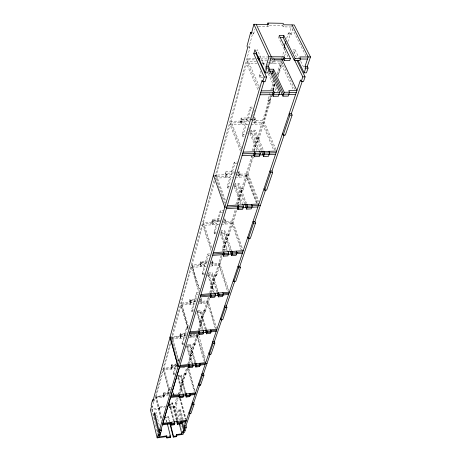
<?xml version="1.0" encoding="UTF-8"?>
<svg xmlns="http://www.w3.org/2000/svg" width="461" height="461" viewBox="0 0 461 461"><rect width="100%" height="100%" fill="white"/><g stroke="black" fill="none" stroke-linecap="round" stroke-linejoin="round"><path stroke-width="0.35" stroke-dasharray="2.31 1.73" d="M153.496 401.738L151.957 409.881L157.8 434.204M214.878 177.214L249.92 47.616L249.263 46.135L252.933 32.495L253.608 33.976L251.314 33.947M154.343 401.07L170.403 341.676M171.146 338.927L214.129 179.992M253.608 33.976L254.916 29.147M170.685 343.341L155.83 398.068L163.793 397.111L164.249 395.498L163.592 392.899L169.193 392.236M171.705 339.596L214.647 181.461M224.478 203.174L215.558 178.107L247.666 59.849L255.457 59.878M155.847 413.384L156.135 412.347L159.633 426.759M256.846 51.015L257.226 49.655L265.703 68.372M150.511 410.06L159.754 408.913L159.656 406.861L165.13 406.181M164.249 395.498L163.793 397.111L163.136 394.512L163.592 392.899M171.555 364.668L172.264 367.331L171.763 369.094L171.06 366.437L171.555 364.668L176.327 364.155M180.303 333.666L181.064 336.392L180.51 338.334L179.755 335.614L180.303 333.666L187.431 332.975M189.955 299.46L190.779 302.243L190.163 304.393L189.344 301.615L189.955 299.46L196.951 298.866M200.656 261.531L201.549 264.36L200.869 266.752L199.976 263.923L200.656 261.531L208.263 260.984M212.59 219.223L213.57 222.104L212.809 224.778L211.835 221.897L212.59 219.223L220.156 218.796M225.982 171.74L225.135 174.754L226.207 177.675L227.06 174.667L225.982 171.74L234.234 171.423M241.12 118.074L242.313 121.03L241.345 124.447L240.158 121.491L241.12 118.074L252.19 117.872M159.754 408.913L159.656 406.861M163.793 397.111L163.465 395.809L163.92 394.201L167.36 393.792L169.037 387.989L170.818 387.782M225.671 176.211L226.518 173.203M258.408 26.473L268.037 26.629L268.636 24.525M175.981 374.62L173.549 374.891L173.203 373.571L174.99 367.377L171.411 367.769L171.907 365.999L175.503 365.608L176.235 363.066M184.826 344.511L182.285 344.77L181.911 343.416L183.876 336.605L180.13 336.974L180.683 335.026L184.44 334.657L186.463 327.662L188.405 327.471M193.24 311.452L191.914 311.573L191.505 310.19L193.678 302.664L189.759 302.998L190.364 300.849L194.3 300.514L196.536 292.77L198.576 292.597M205.364 274.595L202.575 274.808L202.131 273.402L204.546 265.035L200.426 265.334L201.105 262.943L205.237 262.649L207.727 254.028L210.579 253.832M216.278 233.756L214.446 233.871L213.962 232.436L216.658 223.089L212.325 223.337L213.08 220.663L217.431 220.416L220.22 210.769L223.977 210.573M229.036 187.944L227.746 188.002L227.215 186.544L230.246 176.027L215.967 176.603M234.251 162.151L231.117 173.025L231.658 174.483L234.81 163.62L234.251 162.151L238.228 162.013M244.111 136.22L242.745 136.254L242.158 134.779L245.598 122.868L240.751 122.966L241.72 119.549L246.583 119.457L247.188 120.932L250.767 108.594L250.15 107.113L252.951 107.073M246.583 119.457L250.15 107.113M262.908 77.408L259.802 77.419L259.151 75.938L260.523 71.178M262.689 63.693L263.081 62.333L261.79 62.327M173.549 374.891L175.347 368.702L174.99 367.377M176.407 365.031L175.854 366.939L175.503 365.608M182.285 344.77L184.262 337.959L183.876 336.605M186.463 327.662L186.855 329.027L184.826 336.017L184.44 334.657M191.914 311.573L194.093 304.047L193.678 302.664M196.536 292.77L196.962 294.164L194.715 301.903L194.3 300.514M202.575 274.808L204.995 266.452L204.546 265.035M207.727 254.028L208.188 255.452L205.687 264.061L205.237 262.649M214.446 233.871L217.154 224.53L216.658 223.089M220.22 210.769L220.721 212.216L217.926 221.856L217.431 220.416M227.746 188.002L230.794 177.491L230.246 176.027M242.745 136.254L246.197 124.343L245.598 122.868M259.802 77.419L260.989 73.339M263.358 65.174L263.75 63.808L263.081 62.333M265.288 69.813L265.686 68.459M235.588 174.327L236.188 172.293M247.62 133.506L249.372 127.559M251.545 120.194L254.633 109.701M267.553 65.86L268.158 63.82L281.164 63.843L293.455 89.889M166.45 421.89L165.441 417.822L165.666 417.055L166.853 421.809M173.497 421.314L169.302 404.833L169.775 403.237L172.737 402.874L177.168 420.04M191.407 363.326L186.659 346.482L186.947 345.52L191.891 363.049M202.373 329.632L197.008 311.688L197.325 310.622L200.714 310.316L206.372 329.016M213.253 292.401L207.825 275.332L208.528 272.958L212.089 272.687L218.479 292.481M226.893 250.484L220.64 232.246L221.038 230.915L224.784 230.69L231.814 250.934M240.619 204.004L234.194 186.676L235.087 183.674L239.046 183.507L246.572 203.48M256.91 150.666L249.977 133.627L250.986 130.221L255.181 130.123L263.583 150.419M278.882 36.436L278.571 37.485L288.171 57.354M254.956 117.82L253.948 121.22L255.169 124.153L256.189 120.759L254.956 117.82L252.882 117.86M274.445 59.942L273.275 63.831L271.909 60.887L272.491 58.945L273.857 61.889L281.757 61.912L295.046 89.964M272.682 58.299L273.068 56.997M305.862 55.839L291.34 27.003L283.204 26.871L282.478 25.407L282.945 23.839M169.337 407.726L169.239 405.674L169.337 407.726L175.923 406.907L177.024 403.346L176.69 402.073L178.102 397.497M173.728 393.031L173.244 394.639L172.91 393.348L173.152 392.547L173.659 394.483M191.188 333.303L191.776 335.337L191.194 337.273L190.802 335.919L191.09 334.951L198.437 334.231M273.367 59.763L272.595 62.356L269.397 62.344M283.204 26.871L283.515 25.828M173.584 395.936L174.068 394.328L173.388 391.741M169.354 421.515L168.334 417.453L168.565 416.686L166.242 416.986M176.309 420.242L172.253 404.47L172.737 402.874M185.051 392.979L180.654 376.683L181.185 374.931L178.09 375.277L182.838 392.985M194.669 362.974L189.886 346.148L190.468 344.223L187.235 344.551L192.381 362.772M205.26 329.661L200.068 312.449L200.714 310.316M216.849 292.101L211.374 275.061L212.089 272.687M230.039 250.87L223.983 233.347L224.784 230.69M244.624 203.797L238.141 186.503L239.046 183.507M261.151 150.534L254.155 133.523L255.181 130.123M177.877 420.144L174.5 407.08L175.589 403.525L175.261 402.246L176.661 397.67M185.564 373.324L182.677 382.67L183.029 383.973L181.548 384.14L181.202 382.843L184.066 373.491L185.564 373.324L185.921 374.632L184.423 374.799L184.066 373.491M194.767 343.48L191.603 353.737L191.983 355.068L190.439 355.229L190.065 353.898L193.205 343.635L194.767 343.48L195.159 344.816L193.591 344.972L193.205 343.635M204.903 310.628L201.417 321.939L201.82 323.294L200.207 323.449L199.803 322.089L203.266 310.772L204.903 310.628L205.324 311.993L203.687 312.137L203.266 310.772M216.117 274.289L212.25 286.823L212.688 288.206L211 288.344L210.562 286.961L214.4 274.422L216.117 274.289L216.572 275.684L214.855 275.816L214.4 274.422M228.581 233.883L224.276 247.845L224.755 249.257L222.98 249.372L222.502 247.96L226.777 233.992L228.581 233.883L229.077 235.3L227.273 235.41L226.777 233.992M235.83 204.425L240.63 188.762L242.526 188.676L243.074 190.116L241.172 190.203L240.63 188.762M252.271 150.741L256.224 137.822L258.235 137.77L258.84 139.228L256.829 139.28L256.224 137.822M258.84 139.228L270.503 101.57L268.411 101.593L267.766 100.129L269.818 93.427M270.849 90.074L273.926 80.018M286.679 38.367L288.327 32.985L290.557 33.013L291.283 34.477L289.053 34.448L288.327 32.985M178.442 394.253L186.705 367.377M187.788 363.856L196.847 334.386L205.404 363.579M198.109 330.283L208.286 297.184M209.709 292.556L221.096 255.521M222.358 251.406L235.427 208.891M236.902 204.09L251.671 156.054M253.147 151.243L270.889 93.537M271.944 90.102L274.266 82.548M276.911 73.944L280.916 60.921M281.757 58.178L284.708 48.584M289.053 34.448L291.565 26.283M237.697 204.327L242.526 188.676M254.253 150.678L258.235 137.77M270.503 101.57L269.858 100.106L271.304 95.415M272.958 90.056L274.814 84.029M287.86 41.749L290.557 33.013M188.238 364.916L197.665 334.363M198.939 330.255L209.087 297.357M210.556 292.602L221.995 255.55M223.239 251.51L236.378 208.948M237.859 204.154L252.686 156.106M254.374 150.643L271.333 95.686M273.027 90.195L274.94 84.011M277.695 75.08L282.357 59.97M276.07 149.744L263.64 120.609L271.241 95.992M273.143 89.837L274.831 84.363M277.787 74.786L281.164 63.843M180.107 393.406L183.029 383.973M185.921 374.632L187.8 368.558M189.264 363.838L191.983 355.068M195.159 344.816L198.23 334.893M199.705 330.128L201.82 323.294M205.324 311.993L209.743 297.72M211.219 292.966L212.688 288.206M216.572 275.684L222.45 256.708M224.127 251.285L224.755 249.257M229.077 235.3L236.741 210.573M243.074 190.116L253.366 156.89L251.395 156.953L251.003 155.985M278.214 76.676L282.455 62.984M284.575 56.133L285.849 52.024M291.283 34.477L292.758 29.717M180.879 419.838L178.58 411.028L179.075 409.472L180.528 409.293L183.201 419.47M182.516 420.328L180.032 410.843L180.528 409.293M293.824 53.966L295.109 49.932L292.868 49.915L296.63 57.556M165.441 417.822L168.334 417.453M178.58 411.028L180.032 410.843M159.437 407.633L165.591 406.867M159.973 408.141L152.17 409.109L155.011 420.933M169.567 406.954L174.736 406.314L178.476 420.766M175.261 402.246L176.69 402.073M151.467 406.487L152.925 406.308M175.589 403.525L177.024 403.346M169.302 404.833L172.253 404.47M178.159 398.183L177.197 398.298L176.863 397.019M169.654 392.962L163.367 393.706L164.024 396.304L156.049 397.261L161.292 418.605M163.136 394.512L168.72 393.85M168.859 394.95L156.267 396.454L161.863 419.193M172.011 394.576L174.068 394.328M174.454 394.282L179.352 393.694L187.477 367.365L194.271 391.833M163.465 395.809L155.507 396.76L161.402 420.772M177.197 394.167L178.516 394.011M170.564 389.159L169.371 389.297L167.695 395.089L167.36 393.792M181.202 382.843L182.677 382.67M180.654 376.683L177.571 377.029L181.934 393.348M173.203 373.571L175.019 373.37M177.831 376.159L180.919 375.807L185.512 392.795M176.165 368.61L163.442 370.01L169.458 393.377M182.527 367.913L184.728 367.671M176.753 364.962L171.308 365.556L172.011 368.218L163.684 369.128L169.354 391.135M171.06 366.437L177.18 365.769M176.684 366.847L163.926 368.247L169.786 390.957M180.435 358.923L177.335 359.252L177.698 360.588L180.182 360.323M190.065 353.898L191.603 353.737M187.592 345.45L190.174 345.185L195.355 363.372M186.659 346.482L189.886 346.148M181.911 343.416L185.08 343.099M179.755 335.614L186.152 334.986M180.407 336L171.705 336.858L178.419 361.58M186.342 335.867L172.345 337.25L178.695 360.623M188.658 335.643L197.544 334.767L205.525 361.948M189.563 336.04L190.802 335.919M172.08 338.224L180.787 337.36L180.026 334.646L186.434 334.018M197.245 335.735L191.482 336.305L190.704 333.597M185.771 337.809L171.809 339.192L177.952 361.85M188.705 337.521L196.945 336.703L204.292 361.81M186.855 329.027L188.151 328.9M199.803 322.089L201.417 321.939M197.008 311.688L200.391 311.388L205.802 329.298M200.068 312.449L196.691 312.754L201.63 329.304M191.505 310.19L194.824 309.896M199.636 302.145L200.938 302.036L201.578 299.892L200.276 300.002M195.285 303.943L181.052 305.182L187.932 329.177L181.052 305.182M199.406 303.586L207.381 302.894L215.373 328.635M196.64 299.944L189.65 300.537L190.468 303.315L181.34 304.11L188.44 328.802M189.344 301.615L196.328 301.016M195.908 301.799L181.634 303.027L188.555 327.056M198.737 301.557L208.038 300.756L216.491 327.886M196.962 294.164L198.322 294.049M210.562 286.961L212.25 286.823M207.825 275.332L211.374 275.061M202.131 273.402L205.612 273.137M206.188 266.36L191.292 267.455L198.829 292.084M210.441 266.049L218.946 265.427L227.671 291.778M207.225 262.228L200.316 262.724L201.209 265.559L191.62 266.256L199.377 291.588M211.507 262.194L212.878 262.096L212.164 264.481L210.798 264.579M199.976 263.923L207.565 263.375M191.949 265.058L199.308 289.03L191.943 265.058L206.88 263.974M210.596 263.709L219.678 263.047L228.679 290.107M208.188 255.452L209.617 255.354M222.502 247.96L224.276 247.845M223.983 233.347L220.243 233.577L226.017 250.456M213.962 232.436L217.016 232.252M220.64 232.246L224.38 232.021L230.921 250.905M219.05 224.415L202.725 225.366L211.005 250.582M221.482 224.276L231.831 223.677L241.172 249.92M220.45 220.099L212.21 220.56L213.184 223.447L203.088 224.029L211.392 249.263M224.236 220.03L225.475 219.96L224.68 222.628L223.239 222.709M211.835 221.897L219.378 221.47M219.834 221.747L203.451 222.686L212.008 248.612M222.265 221.608L232.655 221.021L242.532 248.64M220.721 212.216L223.862 212.048M227.215 186.544L229.791 186.428M234.194 186.676L238.141 186.503M213.455 175.209L233.583 174.408M236.245 174.304L248.116 173.837L258.817 201.342M237.409 175.745L238.712 175.693L239.605 172.691L234.482 172.904M238.602 172.742L239.708 175.653L246.744 175.37M215.558 178.107L232.701 177.41M235.358 177.306L246.278 176.863L256.61 203.606M233.796 172.927L225.556 173.25L226.633 176.177M234.81 163.62L238.124 163.499M249.977 133.627L254.155 133.523M242.158 134.779L246.249 134.675M248.738 120.903L230.996 121.249L241.57 148.177M252.04 120.84L263.646 120.609M240.158 121.491L249.119 121.318M253.181 122.712L254.558 122.684L255.573 119.284L251.429 119.364M248.45 124.297L230.062 124.677L240.273 150.839M251.032 124.24L262.597 124.003L273.817 150.47M251.689 119.578L240.636 119.785L241.829 122.741L230.529 122.966L240.809 149.231M252.38 119.56L254.449 119.526L255.676 122.459L263.116 122.309L274.94 150.113M250.767 108.594L252.173 108.571M267.766 100.129L269.858 100.106M268.607 73.126L269.875 73.126M259.151 75.938L262.874 75.932M257.18 63.797L246.6 63.779L258.068 90.172M262.442 63.808L265.323 63.814M260.615 58.899L269.697 58.933M260.753 60.852L269.12 60.875M269.818 60.881L271.909 60.887M256.322 61.843L247.136 61.82L258.638 88.218M267.478 62.344L268.757 62.344M258.367 56.934L268.169 56.98M254.795 58.391L247.015 58.363L259.255 86.345M248.127 46.123L249.263 46.135M248.225 47.604L249.92 47.616M269.403 25.188L282.478 25.407M295.109 49.932L298.889 57.567M300.779 61.382L304.554 69.017M267.334 25.153L268.037 26.629M269.132 72.463L277.879 91.699M268.262 73.766L276.393 91.722M262.228 150.153L254.668 131.823L250.479 131.927L258.241 150.937M250.986 130.221L259.312 150.551M247.205 173.872L258.12 201.976M246.18 173.918L258.137 204.799M245.897 174.823L257.059 203.687M239.161 174.195L239.714 175.653M245.846 204.309L238.596 185.005L234.637 185.178L241.581 203.848M235.087 183.674L242.549 203.687M216.376 175.088L225.596 200.858M215.443 175.134L225.423 203.105M242.572 251.303L232.24 222.346L225.579 222.732L224.57 219.862M221.038 230.915L227.769 250.519M228.731 292.637L219.309 264.239L212.976 264.7L212.06 261.883M217.661 292.291L211.732 273.88L208.176 274.151L214.06 292.591M208.528 272.958L214.647 292.095M216.347 329.615L207.709 301.822L201.676 302.347L200.835 299.581M197.325 310.622L202.938 329.35M198.835 335.585L205.629 358.652M190.416 334.571L191.194 337.273M190.468 344.223L195.66 362.415M188.97 369.007L195.412 392.15M188.319 368.529L194.744 391.648M181.185 374.931L186.158 393.291M178.015 376.839L182.389 393.17M180.62 398.465L186.042 418.916M180.188 398.586L185.599 419.02M179.755 398.707L185.334 419.804M184.089 422.858L184.446 424.218M179.075 409.472L181.916 420.334M175.923 406.907L179.312 419.959M180.562 424.771L181.813 429.577M176.736 420.138L172.495 403.675L169.539 404.038L173.745 420.524M169.775 403.237L174.166 420.426M168.565 416.686L169.757 421.435M155.847 424.408L156.181 425.803M157.184 429.975L157.852 432.752M201.152 298.509L200.512 300.653L201.359 303.419L201.999 301.275L201.152 298.509M212.417 260.69L211.703 263.075L212.625 265.888L213.339 263.508L212.417 260.69M224.968 218.531L224.173 221.194L225.181 224.063L225.976 221.401L224.968 218.531M239.052 171.238L238.158 174.241L239.265 177.145L240.158 174.149L239.052 171.238"/><path stroke-width="0.69" d="M153.536 399.831L152.556 399.946L151.156 405.196L151.467 406.487L150.511 410.06L157.155 437.875L166.577 436.607L166.813 435.858L158.855 436.924M251.787 32.483L250.64 32.466L246.998 46.112L247.655 47.598L152.873 401.243L152.556 399.946M297.887 60.103L304.156 72.838L306.444 72.832L308.057 68.078L307.268 66.505L310.489 56.968L294.233 24.957L283.826 24.779L283.1 23.315L267.927 23.05L268.636 24.525L253.907 24.277L251.314 33.947L250.64 32.466M160.18 432.406L160.514 433.778L159.99 435.553L158.498 435.749L159.022 433.98L154.228 414.093L154.66 412.532L159.471 432.447L160.97 432.251L161.5 430.453L161.171 429.093L264.003 81.505M256.466 52.381L256.086 53.747L266.533 76.987L265.127 81.718L262.787 81.73L264.182 76.993L253.786 53.735L254.916 49.638L265.392 72.896L267.749 72.89L269.184 68.067L268.452 66.47L271.316 56.784L256.224 24.312M258.004 58.236L258.367 56.934L259.704 59.89L258.287 59.89M267.484 24.629L267.927 23.05M157.155 437.875L158.175 434.4L158.498 435.749M159.471 432.447L160.002 430.649L159.673 429.295L262.079 80.133L262.787 81.73M265.392 72.896L266.815 68.067L266.089 66.465L268.93 56.772L253.907 24.277M158.63 437.679L159.316 435.357M281.89 58.991L296.907 90.575L288.77 90.638L289.508 92.223L288.234 96.107L282.962 96.159L272.416 73.12L273.592 69.225L269.132 69.225L279.66 92.309L278.427 96.211L273.114 96.263L272.405 94.672L273.615 90.765L261.231 90.869M310.489 56.968L299.771 56.916L300.555 58.495L299.869 60.593L294.412 60.575L283.169 37.543L283.803 35.445L279.199 35.388L290.384 58.455L289.721 60.558L284.218 60.541L283.463 58.95L284.114 56.841L268.93 56.772M285.653 41.726L284.207 46.434L284.921 47.898M170.87 425.203L170.53 423.843L171.014 422.27L171.359 423.63L170.87 425.203L174.373 424.742L174.869 423.175L174.344 421.112M167.36 423.843L170.576 436.74L170.34 437.489L166.911 437.95L166.813 435.858M179.364 397.872L179.899 396.149L179.531 394.754L179.001 396.477L179.364 397.872L183.023 397.428L183.57 395.711L183.023 393.665M188.716 367.797L189.304 365.896L188.906 364.461L188.319 366.368L188.716 367.797L192.542 367.371L193.147 365.469L192.577 363.447M199.054 334.53L199.711 332.421L199.279 330.952L198.622 333.067L199.054 334.53L203.071 334.133L203.739 332.024L203.14 330.018M210.556 297.541L211.282 295.19L210.81 293.692L210.083 296.043L210.556 297.541L214.774 297.178L215.518 294.833L214.866 292.781M223.412 256.166L224.236 253.527L223.712 252L222.899 254.639L223.412 256.166L227.867 255.855L228.702 253.222L228.005 251.193M237.893 209.582L238.821 206.597L238.245 205.041L237.323 208.026L237.893 209.582L242.601 209.334L243.541 206.355L242.797 204.356M254.322 156.734L255.377 153.334L254.737 151.755L253.688 155.155L254.322 156.734L259.312 156.567L260.384 153.173L259.578 151.208M273.114 96.263L274.33 92.356L273.615 90.765M284.218 60.541L284.875 58.432L284.114 56.841M179.364 424.206L181.859 433.836L176.592 434.544L176.684 436.63L173.273 437.091L173.515 436.342L170.27 423.463M181.017 420.974L181.369 422.328L180.856 423.895L177.37 424.351L177.871 422.783L177.341 420.726M195.314 393.688L189.696 394.362L189.978 393.504L190.358 394.893L189.794 396.61L186.152 397.054L186.705 395.331L186.158 393.291M199.838 363.268L200.253 364.691L199.63 366.593L195.821 367.014L196.432 365.112L195.85 363.089M210.4 330.894L210.74 329.84L211.19 331.298L210.498 333.401L206.505 333.793L207.185 331.69L206.574 329.684M222.865 292.683L223.349 294.17L222.582 296.515L218.387 296.872L219.142 294.527L218.479 292.481M236.418 251.13L236.954 252.651L236.09 255.279L231.67 255.59L232.517 252.956L231.814 250.934M251.677 204.356L252.265 205.906L251.297 208.873L246.618 209.121L247.574 206.148L246.825 204.148M268.982 151.312L269.639 152.879L268.527 156.262L263.577 156.423L264.666 153.035L263.853 151.075M282.962 96.159L284.218 92.269L273.592 69.225M294.412 60.575L295.086 58.472L283.803 35.445M176.592 434.544L176.344 435.293L183.057 434.389L183.841 432.078M181.605 434.585L182.769 431.116L183.115 432.453L184.579 432.257L185.178 430.488L184.826 429.133M190.168 413.344L185.95 425.831L186.302 427.174L185.697 428.966L184.227 429.162L184.826 427.37L184.475 426.027L300.463 79.972L301.223 81.545L303.494 81.534L305.078 76.872L296.947 60.328M304.156 72.838L305.758 68.078L304.975 66.505L308.173 56.957L291.986 24.917M183.115 432.453L183.714 430.683L181.415 421.873M193.689 402.908L194.064 404.28L190.975 413.39L189.471 413.58L192.537 404.47L192.156 403.098L193.689 402.908L199.699 385.114M203.531 373.762L203.935 375.168L200.541 385.189L198.962 385.373L202.339 375.352L201.93 373.946L203.531 373.762L210.193 354.025M214.388 341.601L214.826 343.042L211.075 354.117L209.427 354.29L213.155 343.215L212.711 341.774L214.388 341.601L221.822 319.582M226.432 305.931L226.91 307.406L222.738 319.709L221.009 319.871L225.152 307.562L224.674 306.087L226.432 305.931L234.764 281.245M239.864 266.147L240.388 267.651L235.727 281.406L233.906 281.55L238.539 267.789L238.014 266.285L239.864 266.147L249.407 237.882M254.939 221.493L255.521 223.026L250.277 238.498L248.358 238.619L253.567 223.141L252.991 221.603L254.939 221.493L265.605 189.903M271.984 171.014L272.63 172.57L266.683 190.105L264.654 190.197L270.561 172.65L269.921 171.094L271.984 171.014L284.178 134.9M283.181 135.159L289.929 115.106L289.214 113.533L291.404 113.492L292.124 115.066L285.33 135.108L283.181 135.159L282.489 133.592M301.223 81.545L302.796 76.878L294.078 59.048M291.404 113.492L302.272 81.303M167.141 437.201L170.576 436.74M173.515 436.342L176.932 435.881M160.002 430.649L161.5 430.453M184.826 427.37L186.302 427.174M159.022 433.98L160.514 433.778M183.714 430.683L185.178 430.488M162.41 424.898L170.53 423.843M181.173 422.455L185.875 421.844M174.621 423.959L171.117 424.42L170.772 423.06L162.647 424.114M181.11 423.117L177.623 423.573L176.915 420.824M159.673 429.295L161.171 429.093M184.475 426.027L185.95 425.831M186.4 420.276L162.877 423.325L170.518 397.503L179.617 396.402M180.758 421.763L186.14 421.06M171.359 423.63L174.869 423.175M177.871 422.783L181.369 422.328M154.228 414.093L155.207 413.966M192.537 404.47L194.064 404.28M170.772 396.639L179.266 395.619L179.634 397.013L183.299 396.569M179.899 396.149L183.57 395.711M186.705 395.331L190.358 394.893M183.121 395.982L186.619 395.561M190.116 395.14L195.026 394.547M190.076 395.751L186.428 396.195L185.881 394.155M195.602 392.83L171.031 395.774L179.438 367.342L189.413 366.247M202.339 375.352L203.935 375.168M192.848 366.426L189.01 366.847L188.612 365.417L178.067 366.57L170.086 337.014L178.067 366.57M199.941 365.642L196.127 366.063L195.355 363.372M180.003 365.435L205.721 362.628M199.527 364.219L207.029 363.401M189.304 365.896L193.147 365.469M196.432 365.112L200.253 364.691M192.26 365.93L195.827 365.544M199.872 365.1L205.087 364.524M213.155 343.215L214.826 343.042M189.938 331.862L216.912 329.24M189.627 332.923L198.95 332.012L199.383 333.476L203.405 333.084M211.086 330.831L216.561 330.295M199.711 332.421L203.739 332.024M207.185 331.69L211.19 331.298M189.31 333.977L199.221 333.003M202.765 332.658L207.012 332.243M210.74 331.88L216.209 331.344M210.844 332.352L206.845 332.744L206.009 329.99M225.152 307.562L226.91 307.406M215.149 296.008L210.919 296.365L210.447 294.867L200.639 295.691M222.968 295.345L218.762 295.703L217.886 292.971M200.99 294.51L229.353 292.141M223.13 293.801L228.956 293.311M211.282 295.19L215.518 294.833M219.142 294.527L223.349 294.17M200.287 296.872L210.896 295.974M215.137 295.616L218.67 295.317M222.744 294.971L228.57 294.481M238.539 267.789L240.388 267.651M228.281 254.541L223.821 254.852L223.303 253.32L212.965 254.034M236.522 253.965L232.09 254.276L231.157 251.579M213.357 252.709L243.252 250.663M236.672 252.398L242.809 251.977M224.236 253.527L228.702 253.222M232.517 252.956L236.954 252.651M212.573 255.354L223.925 254.57M228.183 254.27L231.727 254.028M235.986 253.729L242.371 253.285M253.567 223.141L255.521 223.026M227.29 205.6L258.898 203.987M251.844 205.808L260.384 205.37M238.821 206.597L243.541 206.355M247.574 206.148L252.265 205.906M226.403 208.597L237.859 207.997M242.866 207.738L246.451 207.548M251.36 207.294L257.901 206.949M243.068 207.848L238.354 208.095L237.784 206.534L224.807 207.208L213.455 175.209M251.781 207.392L247.096 207.634L245.846 204.309M270.561 172.65L272.63 172.57M243.114 152.118L276.635 151.07M255.377 153.334L260.384 153.173M264.666 153.035L269.639 152.879M242.607 153.83L254.213 153.455L254.847 155.034L259.848 154.873M269.12 152.983L276.064 152.758M269.08 154.573L264.118 154.735L262.77 151.462M242.106 155.53L254.184 155.138M259.157 154.977L263.421 154.838M269.103 154.654L275.499 154.441M289.929 115.106L292.124 115.066M279.043 94.263L273.725 94.315L273.01 92.724L260.655 92.834M288.868 94.171L283.59 94.217L272.998 71.178L269.184 71.178M260.073 94.793L272.866 94.666M278.553 94.614L282.818 94.574M288.177 94.517L295.61 94.447M274.33 92.356L279.66 92.309M284.218 92.269L289.508 92.223M289.491 92.575L296.256 92.517M264.182 76.993L266.533 76.987M302.796 76.878L305.078 76.872M271.143 73.12L272.416 73.12M266.815 68.067L269.184 68.067M305.758 68.078L308.057 68.078M266.089 66.465L268.452 66.47M304.975 66.505L307.268 66.505M270.693 58.899L283.463 58.95M299.788 59.014L307.475 59.043M282.357 59.97L274.445 59.942L273.892 58.766M284.875 58.432L290.384 58.455M295.086 58.472L300.555 58.495M257.624 58.403L259.036 58.409M253.786 53.735L256.086 53.747M279.885 37.502L283.169 37.543M261.422 151.191L263.577 156.423M264.038 188.647L264.654 190.197M244.872 204.465L246.618 209.121M247.799 237.092L248.358 238.619M230.27 251.545L231.67 255.59M233.399 280.052L233.906 281.55M217.068 292.781L218.387 296.872M220.542 318.407L221.009 319.871M205.468 330.353L206.505 333.793M209 352.861L209.427 354.29M199.354 365.642L199.63 366.593M194.859 363.648L195.821 367.014M200.276 384.255L200.541 385.189M198.57 383.978L198.962 385.373M185.236 393.659L186.152 397.054M189.102 412.22L189.471 413.58M182.447 422.374L184.227 429.162M176.488 420.928L177.37 424.351M169.867 423.544L173.273 437.091M169.832 435.455L170.34 437.489M166.577 436.607L166.911 437.95M159.662 434.199L159.99 435.553"/></g></svg>
